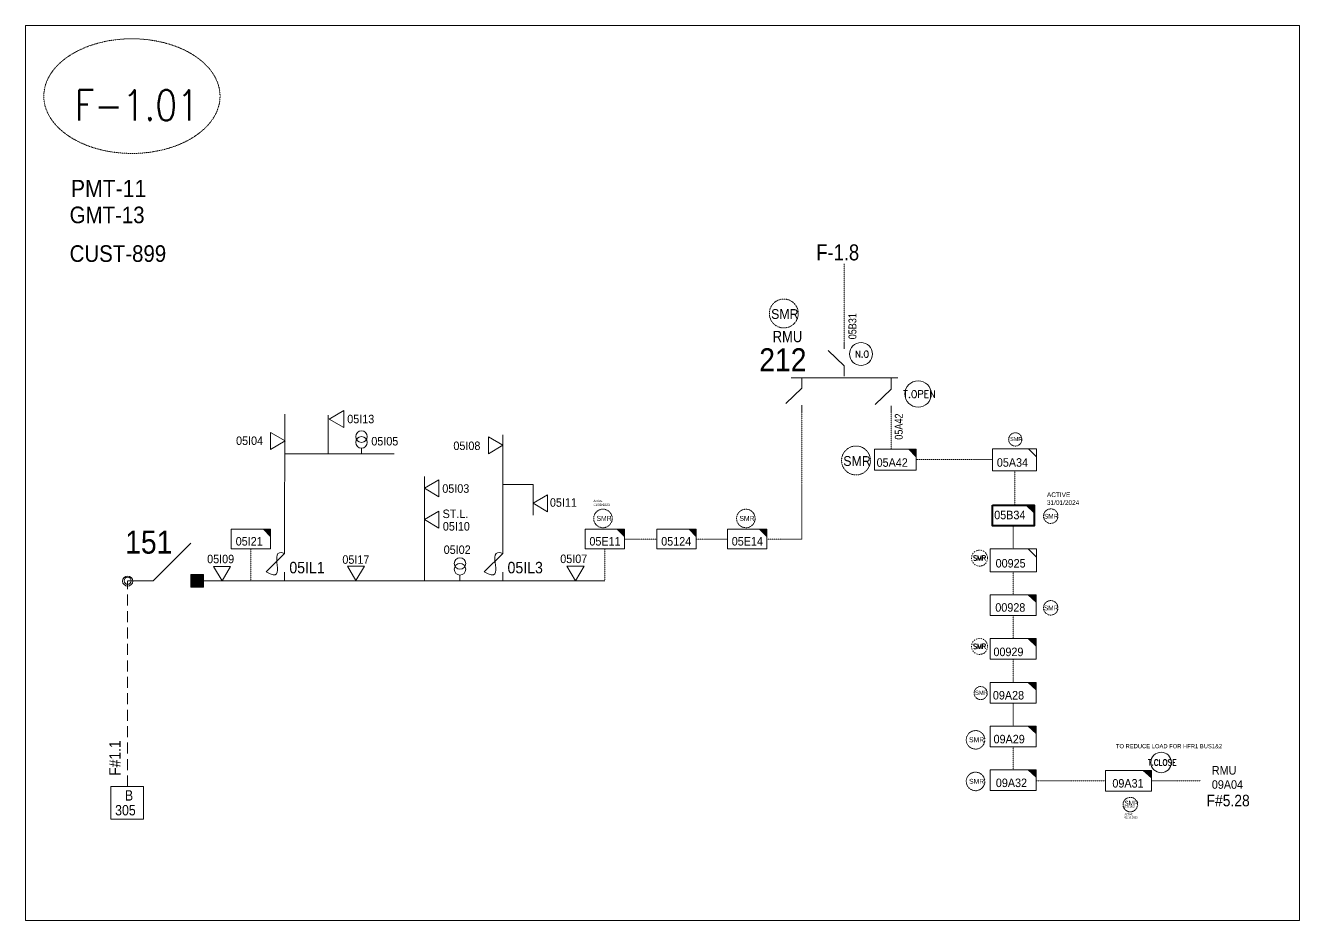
# Model space of a CAD drawing. Header units: metres. Extents: x 65984 to 144644, y -19036 to 23726.
# Drawn here: x 115206 to 116096, y 15244 to 15871 of the extents above; entities that cross this region are included whole.
import ezdxf
from ezdxf.enums import TextEntityAlignment as Align

# ---------------------------------------------------------------- set-up
doc = ezdxf.new("R2010")
doc.units = ezdxf.units.M
doc.header["$MEASUREMENT"] = 0
for name, pattern in [('DGN Style 3', [0.013877, 0, -0.013877]), ('DGN Style 4', [1.6, 0.8, -0.4, 0, -0.4]), ('HIDDEN2', [2381.25, 1587.5, -793.75])]:
    doc.linetypes.add(name, pattern=pattern)
doc.layers.get('0').update_dxf_attribs({"color": 95, "lineweight": 40})
for name, color, linetype, lineweight in [('ABS', 7, 'Continuous', 40), ('ABS NUMBER', 112, 'Continuous', 30), ('d_eos', 111, 'Continuous', 40), ('d_eos no', 121, 'Continuous', 40), ('d_fco', 5, 'Continuous', 40), ('d_fco text', 95, 'Continuous', 40), ('d_oh branch', 94, 'Continuous', 40), ('d_switch', 95, 'Continuous', 40), ('d_tf', 1, 'Continuous', 40), ('d_tf no', 6, 'Continuous', 40), ('d_tf_200', 1, 'Continuous', 40), ('d_ug cable', 95, 'Continuous', 40), ('FDR  1  05', 172, 'Continuous', 40), ('fedr no', 95, 'Continuous', 40), ('GRID STATION 01', 7, 'Continuous', 40), ('Level 37', 7, 'Continuous', 0), ('O H MAIN FEEDER', 4, 'Continuous', 100), ('SW N O', 114, 'Continuous', 30)]:
    doc.layers.add(name, color=color, linetype=linetype, lineweight=lineweight)
doc.styles.add('NASKHF', font='naskhf.shx', dxfattribs={"height": 8})
doc.styles.add('Style-Arial', font='arial.ttf')
doc.styles.add('Style-ENGINEERING', font='ENGINEERING.shx')
doc.styles.add('Style-msdefault', font='msdefault.shx')
doc.styles.add('Style-simplex', font='simplex.shx')
doc.styles.add('Style-STANDARD', font='STANDARD.shx')

# ---------------------------------------------------------------- blocks, each defined once
blk = doc.blocks.new('TFU_136')
at = {"layer": 'd_tf_200', "color": 31, "linetype": 'Continuous', "lineweight": 13}
blk.add_line((0, 10), (0, 0), dxfattribs=at)
at = {"layer": 'd_tf_200', "color": 31, "linetype": 'Continuous', "lineweight": 13, "extrusion": (0, 0, -1)}
for centre in [(0, 30), (0, 20)]:
    blk.add_circle(centre, 10, dxfattribs=at)
blk = doc.blocks.new('ABS2_1_1')
at = {"color": 0, "linetype": 'ByBlock', "lineweight": -2, "ltscale": 500}
for q in [(-29900, 43500), (0, 0)]:
    blk.add_line((0, 13600), q, dxfattribs=at)
at = {"color": 0, "linetype": 'ByBlock', "lineweight": -2, "ltscale": 500, "flags": 128}
for points in [[(5000, 43600), (-5000, 43600), (-5000, 53600), (5000, 53600)], [(3791, 49653), (3791, 49653), (3791, 49653)]]:
    blk.add_lwpolyline(points, close=True, dxfattribs=at)
at = {"color": 0, "linetype": 'ByBlock', "lineweight": -2, "ltscale": 500}
for points in [[(5000, 43600), (-5000, 43600), (5000, 53600), (-5000, 53600)], [(3791, 49653), (3791, 49653), (3791, 49653)]]:
    blk.add_solid(points, dxfattribs=at)
blk = doc.blocks.new('*U1012')
at = {"layer": 'd_fco', "color": 7, "linetype": 'Continuous', "lineweight": 13}
blk.add_line((-4.6, 4.21), (-10.13, 4.21), dxfattribs=at)
at = {"layer": 'd_fco', "color": 7, "linetype": 'Continuous', "lineweight": 13, "flags": 128}
blk.add_lwpolyline([(13.02, 4.21), (7.07, 4.21), (-4.4, -7.26)], dxfattribs=at)
at = {"layer": 'd_fco', "color": 7, "linetype": 'Continuous', "lineweight": 13}
blk.add_open_spline([(-4.4, -7.26), (-13, 7.69), (11.58, -7.67), (7.07, 4.21)], degree=3, dxfattribs=at)
blk = doc.blocks.new('TF_8')
at = {"color": 0, "linetype": 'ByBlock', "lineweight": -2}
blk.add_line((6.3, 4.95), (9.9, 1.35), dxfattribs=at)
blk.add_3dface([(-10.1, 4.95), (9.9, 4.95), (9.9, -5.05), (-10.1, -5.05)], dxfattribs=at)
blk = doc.blocks.new('exist.us-1000kva')
at = {"color": 0, "linetype": 'ByBlock', "lineweight": -2, "flags": 128}
blk.add_lwpolyline([(40, 12.9), (32.8, 20), (40, 20)], close=True, dxfattribs=at)
at = {"color": 0, "linetype": 'ByBlock', "lineweight": -2, "extrusion": (0, 0, -1)}
blk.add_solid([(-40, 12.9), (-32.8, 20), (-40, 20)], dxfattribs=at)
at = {"color": 0, "linetype": 'ByBlock', "lineweight": -2, "xscale": 2, "yscale": 2}
blk.add_blockref('TF_8', (20.2, 10.1), dxfattribs=at)
blk = doc.blocks.new('*U1462')
at = {"layer": 'SW N O', "color": 3, "lineweight": 13}
blk.add_circle((0, 0), 16.8, dxfattribs=at)
at = {"layer": 'SW N O', "color": 3, "lineweight": 13, "style": 'Style-STANDARD'}
blk.add_text('N.O', height=9.6, dxfattribs=at).set_placement((1.7, -0.2), align=Align.MIDDLE_CENTER)
blk = doc.blocks.new('TRA1_1142')
at = {"layer": 'd_tf', "color": 31, "linetype": 'Continuous', "lineweight": 13, "ltscale": 0.000416631, "flags": 128}
blk.add_lwpolyline([(10, -17), (0, 0), (-10, -17)], close=True, dxfattribs=at)
blk = doc.blocks.new('TRA1_1141')
at = {"layer": 'd_tf', "color": 31, "linetype": 'Continuous', "lineweight": 13, "ltscale": 0.000416631, "xscale": 1.000046566207833, "yscale": 1.000046566207833, "zscale": 1.000046566207833, "rotation": 180}
blk.add_blockref('TRA1_1142', (0, 0), dxfattribs=at)
blk = doc.blocks.new('*U1431')
at = {"layer": 'SW N O', "color": 1, "lineweight": 13}
blk.add_circle((0, 0), 16.8, dxfattribs=at)
at = {"layer": 'SW N O', "color": 1, "lineweight": 13, "style": 'Style-STANDARD'}
blk.add_text('T.CLOSE', height=9.6, dxfattribs=at).set_placement((1.7, -0.2), align=Align.MIDDLE_CENTER)
blk = doc.blocks.new('*U4125')
at = {"layer": 'SW N O', "color": 3, "lineweight": 13}
blk.add_circle((0, 0), 16.8, dxfattribs=at)
at = {"layer": 'SW N O', "color": 3, "lineweight": 13, "style": 'Style-STANDARD'}
blk.add_text('T.OPEN', height=9.6, dxfattribs=at).set_placement((1.7, -0.2), align=Align.MIDDLE_CENTER)

msp = doc.modelspace()

# ---------------------------------------------------------------- linework, layer by layer
at = {"layer": 'd_eos', "color": 2, "linetype": 'Continuous', "lineweight": 13, "ltscale": 0.906744}
msp.add_line((115777.94, 15644.47), (115777.94, 15648.49), dxfattribs=at)
at = {"layer": 'd_eos', "color": 2, "linetype": 'Continuous', "lineweight": 13, "ltscale": 1.007494}
for p, q in [((115777.94, 15632.54), (115766.89, 15643.27)), ((115777.94, 15625.2), (115777.94, 15632.54)), ((115815.61, 15624.13), (115740.98, 15624.13)), ((115748.39, 15624.13), (115748.39, 15616.79)), ((115810.78, 15623.55), (115810.78, 15616.21)), ((115748.39, 15616.79), (115737.34, 15606.06)), ((115810.78, 15616.21), (115799.73, 15605.48)), ((115748.39, 15605.04), (115748.39, 15600.59)), ((115810.78, 15604.46), (115810.78, 15600))]:
    msp.add_line(p, q, dxfattribs=at)
at = {"layer": 'd_oh branch', "color": 31, "linetype": 'Continuous', "lineweight": 13}
for p, q in [((115386.96, 15504), (115387, 15598.7)), ((115417.42, 15570.91), (115417.42, 15597.91)), ((115539.47, 15506.96), (115539.47, 15584.22)), ((115463.52, 15570.91), (115386.98, 15570.91)), ((115484.66, 15482.1), (115484.66, 15555.01))]:
    msp.add_line(p, q, dxfattribs=at)
at = {"layer": 'd_oh branch', "color": 31, "linetype": 'Continuous', "lineweight": 13, "flags": 128}
msp.add_lwpolyline([(115539.47, 15549.57), (115560.61, 15549.57), (115560.61, 15528.01)], dxfattribs=at)
at = {"layer": 'd_ug cable', "color": 98, "linetype": 'DGN Style 3', "lineweight": 13}
msp.add_line((115777.94, 15703.72), (115777.94, 15646.02), dxfattribs=at)
at = {"layer": 'd_ug cable', "color": 253, "linetype": 'DGN Style 3', "lineweight": 13}
for p, q in [((115896.24, 15520.59), (115896.24, 15504.48)), ((115896.24, 15488.38), (115896.24, 15472.27)), ((115896.24, 15457.78), (115896.24, 15441.67)), ((115896.24, 15427.18), (115896.24, 15411.07)), ((115896.24, 15396.58), (115896.24, 15380.47)), ((115896.24, 15365.98), (115896.24, 15349.87))]:
    msp.add_line(p, q, dxfattribs=at)
at = {"layer": 'd_ug cable', "color": 31, "linetype": 'DGN Style 3', "lineweight": 13}
for p, q in [((115363.43, 15504.38), (115363.43, 15482.1)), ((115610.65, 15504.38), (115610.65, 15482.1)), ((115647.1, 15511.25), (115624.39, 15511.25)), ((115696.4, 15511.25), (115674.6, 15511.25))]:
    msp.add_line(p, q, dxfattribs=at)
at = {"layer": 'd_ug cable', "color": 31, "linetype": 'DGN Style 3', "lineweight": 13, "flags": 128}
for points in [[(115723.89, 15504.38), (115723.89, 15511.25), (115748.39, 15511.25), (115748.39, 15600.59)], [(115810.78, 15600), (115810.78, 15574.55)], [(115828.39, 15559.6), (115828.39, 15566.87), (115881.83, 15566.87)], [(115897.34, 15535.12), (115897.34, 15559.11)], [(115912.35, 15342.22), (115960.75, 15342.22)], [(115993.04, 15342.22), (116027.35, 15342.22)]]:
    msp.add_lwpolyline(points, dxfattribs=at)
at = {"layer": 'd_ug cable', "color": 31, "linetype": 'HIDDEN2', "lineweight": 13, "ltscale": 0.004832}
msp.add_lwpolyline([(115277.23, 15338.21), (115277.23, 15482.15)], dxfattribs=at)
at = {"layer": 'd_ug cable', "color": 2, "linetype": 'DGN Style 3', "lineweight": 13}
for centre, radius in [((115735.85, 15669.08), 10.11), ((115897.65, 15581.01), 4.64), ((115786.31, 15566.26), 10.11), ((115609.44, 15525.7), 6.48), ((115709.32, 15525.7), 6.48), ((115922.42, 15527.33), 5.07), ((115922.42, 15463.18), 5.07), ((115873.44, 15403.57), 4.56), ((115869.85, 15370.86), 6.48), ((115869.85, 15341.76), 6.48), ((115978.01, 15325.57), 5.07)]:
    msp.add_circle(centre, radius, dxfattribs=at)
at = {"layer": 'd_ug cable', "color": 2, "linetype": 'DGN Style 4', "lineweight": 13}
for centre in [(115872.67, 15497.97), (115872.67, 15436.22)]:
    msp.add_circle(centre, 5.59, dxfattribs=at)
at = {"layer": 'fedr no', "color": 82, "linetype": 'DGN Style 3', "lineweight": 13, "true_color": 0x1dc70e}
msp.add_ellipse((115280.21, 15821.14), major_axis=(61.58, 0), ratio=0.651175, dxfattribs=at)
at = {"layer": 'GRID STATION 01', "color": 31, "lineweight": 13, "ltscale": 0.379284, "flags": 128}
msp.add_lwpolyline([(115288.32, 15315.36), (115265.46, 15315.36), (115265.46, 15338.21), (115288.32, 15338.21)], close=True, dxfattribs=at)
at = {"layer": 'O H MAIN FEEDER', "color": 31, "lineweight": 13, "ltscale": 0.786421}
for p, q in [((115293.59, 15482.1), (115277.3, 15482.1)), ((115610.65, 15482.1), (115329.38, 15482.1))]:
    msp.add_line(p, q, dxfattribs=at)
at = {"layer": 'O H MAIN FEEDER', "color": 140, "linetype": 'Continuous', "lineweight": 13, "flags": 128}
msp.add_lwpolyline([(115205.81, 15870.55), (116096.31, 15870.55), (116096.31, 15244.46), (115205.81, 15244.46)], close=True, dxfattribs=at)
at = {"layer": 'O H MAIN FEEDER', "color": 31, "lineweight": 13, "ltscale": 0.786421}
for centre, radius in [((115277.23, 15481.91), 3.55), ((115277.23, 15482.15), 2.49)]:
    msp.add_circle(centre, radius, dxfattribs=at)

# ---------------------------------------------------------------- block references
at = {"layer": 'ABS', "color": 7, "linetype": 'Continuous', "lineweight": 13, "ltscale": 1.309156, "xscale": 0.0008771356817909954, "yscale": 0.0008771356817909954, "zscale": 0.0005808672430756188, "rotation": 269.9999999999997}
msp.add_blockref('ABS2_1_1', (115283.2, 15482.1), dxfattribs=at)
at = {"layer": 'd_fco', "color": 7, "linetype": 'Continuous', "lineweight": 13, "extrusion": (0, 0, -1), "xscale": 1.127357, "yscale": 1.127357, "zscale": 1.127357, "rotation": 90.0355421371782}
for p in [(-115382.21, 15493.27), (-115534.71, 15493.27)]:
    msp.add_blockref('*U1012', p, dxfattribs=at)
at = {"layer": 'd_tf', "color": 31, "linetype": 'Continuous', "lineweight": 13, "ltscale": 0.000416631, "xscale": 0.5958887000000002, "yscale": 0.5958887000000002, "zscale": 0.5958887000000002}
for p, rotation in [((115418.13, 15595.25), 269.9999999999999), ((115387.27, 15579.97), 89.99999999999997), ((115560.61, 15536.36), 270), ((115343.21, 15482), 359.9999999999999), ((115590.26, 15482.12), 359.9999999999999)]:
    msp.add_blockref('TRA1_1141', p, dxfattribs=dict(at, rotation=rotation))
at = {"layer": 'd_tf', "color": 31, "linetype": 'Continuous', "lineweight": 13, "ltscale": 0.000416631, "extrusion": (0, 0, -1), "xscale": 0.5958887000000002, "yscale": 0.5958887000000002, "zscale": 0.5958887000000002}
for p, rotation in [((-115539.47, 15576.88), 270), ((-115484.67, 15546.83), 89.99999999999999), ((-115484.66, 15524.94), 89.99999999999999), ((-115436.81, 15482.31), 359.9999999999999)]:
    msp.add_blockref('TRA1_1141', p, dxfattribs=dict(at, rotation=rotation))
at = {"layer": 'd_tf no', "color": 2, "linetype": 'Continuous', "lineweight": 40, "xscale": 0.7266547999637478, "yscale": 0.7266547999637478, "zscale": 0.6873048980730748, "rotation": 359.9999999999999}
msp.add_blockref('exist.us-1000kva', (115881.71, 15520.59), dxfattribs=at)
at = {"layer": 'd_tf_200', "color": 31, "linetype": 'Continuous', "lineweight": 13, "extrusion": (0, 0, -1), "xscale": 0.4026275000000002, "yscale": 0.4026275000000002, "zscale": 0.4026275000000002, "rotation": 359.9999999999999}
msp.add_blockref('TFU_136', (-115440.69, 15570.88), dxfattribs=at)
at = {"layer": 'd_tf_200', "color": 31, "linetype": 'Continuous', "lineweight": 13, "xscale": 0.4026275000000002, "yscale": 0.4026275000000002, "zscale": 0.4026275000000002, "rotation": 359.9999999999999}
msp.add_blockref('TFU_136', (115509.52, 15482.11), dxfattribs=at)
at = {"layer": 'd_ug cable', "color": 2, "linetype": 'Continuous', "lineweight": 0, "xscale": 0.8052550000000004, "yscale": 0.7247295000000004, "zscale": 0.6873048980730748}
msp.add_blockref('exist.us-1000kva', (115960.59, 15334.9), dxfattribs=at)
at = {"layer": 'FDR  1  05', "color": 2, "linetype": 'Continuous', "lineweight": 13, "zscale": 0.6873048980730748, "rotation": 359.9999999999999}
for name, p, xscale, yscale in [('exist.us-1000kva', (115799.32, 15559.6), 0.7266547999637478, 0.7266547999637478), ('TF_8', (115897.28, 15566.84), 1.5299845, 1.5299845), ('exist.us-1000kva', (115596.9, 15504.38), 0.6873048980730748, 0.6873048980730748), ('exist.us-1000kva', (115696.4, 15504.38), 0.6873048980730748, 0.6873048980730748)]:
    msp.add_blockref(name, p, dxfattribs=dict(at, xscale=xscale, yscale=yscale))
at = {"layer": 'FDR  1  05', "color": 31, "linetype": 'Continuous', "lineweight": 13, "xscale": 0.6873048980730748, "yscale": 0.6873048980730748, "zscale": 0.6873048980730748, "rotation": 359.9999999999999}
for p in [(115349.68, 15504.38), (115647.1, 15504.38)]:
    msp.add_blockref('exist.us-1000kva', p, dxfattribs=at)
at = {"layer": 'FDR  1  05', "color": 2, "linetype": 'Continuous', "lineweight": 13, "zscale": 0.6873048980730748}
for name, p, xscale, yscale in [('TF_8', (115896.41, 15496.51), 1.610510000000001, 1.610510000000001), ('exist.us-1000kva', (115880.14, 15457.78), 0.8052550000000004, 0.7247295000000004), ('exist.us-1000kva', (115880.14, 15427.18), 0.8052550000000004, 0.7247295000000004), ('exist.us-1000kva', (115880.14, 15365.98), 0.8052550000000004, 0.7247295000000004), ('exist.us-1000kva', (115880.14, 15335.38), 0.8052550000000004, 0.7247295000000004)]:
    msp.add_blockref(name, p, dxfattribs=dict(at, xscale=xscale, yscale=yscale))
at = {"layer": 'FDR  1  05', "color": 31, "linetype": 'Continuous', "lineweight": 13, "xscale": 0.8052550000000004, "yscale": 0.7247295000000004, "zscale": 0.6873048980730748}
msp.add_blockref('exist.us-1000kva', (115880.14, 15396.58), dxfattribs=at)
at = {"layer": 'SW N O', "color": 3, "lineweight": 13}
for name, p, xscale, yscale, zscale in [('*U1462', (115789.82, 15640.73), 0.4752123217293718, 0.4752123217293718, 0.4752123217293718), ('*U4125', (115829.71, 15612.77), 0.5504064350417663, 0.5504064350417663, 0.5504064350417663)]:
    msp.add_blockref(name, p, dxfattribs=dict(at, xscale=xscale, yscale=yscale, zscale=zscale))
at = {"layer": 'SW N O', "color": 1, "lineweight": 13, "xscale": 0.4276910895564346, "yscale": 0.4276910895564346, "zscale": 0.4276910895564346}
msp.add_blockref('*U1431', (115999.58, 15355.03), dxfattribs=at)

# ---------------------------------------------------------------- texts
at = {"layer": 'ABS NUMBER', "color": 7, "lineweight": 13, "style": 'Style-Arial', "width": 0.88}
msp.add_text('151', height=16.105, dxfattribs=at).set_placement((115275.49, 15501.1))
at = {"layer": 'd_eos no', "color": 7, "linetype": 'Continuous', "lineweight": 13, "style": 'Style-Arial', "width": 0.88}
for s, height, p in [('PMT-11', 12.057, (115237.55, 15762.54)), ('GMT-13', 11.623, (115236.67, 15743.86)), ('CUST-899', 11.623, (115236.67, 15716.81))]:
    msp.add_text(s, height=height, dxfattribs=at).set_placement(p, align=Align.TOP_LEFT)
at = {"layer": 'd_eos no', "color": 2, "linetype": 'Continuous', "lineweight": 13, "style": 'Style-Arial', "width": 0.88}
msp.add_text('212', height=16.105, dxfattribs=at).set_placement((115718.68, 15644.76), align=Align.TOP_LEFT)
at = {"layer": 'd_fco text', "color": 7, "linetype": 'Continuous', "lineweight": 13, "style": 'Style-msdefault', "width": 0.916667}
for s, p in [('05IL1', (115390.24, 15495.37)), ('05IL3', (115542.75, 15495.37))]:
    msp.add_text(s, height=8.049, dxfattribs=at).set_placement(p, align=Align.TOP_LEFT)
at = {"layer": 'd_switch', "color": 2, "linetype": 'Continuous', "lineweight": 30, "ltscale": 1.684379, "style": 'Style-ENGINEERING', "width": 0.857143}
msp.add_text('F-1.8', height=11.195, dxfattribs=at).set_placement((115758.55, 15706.23))
at = {"layer": 'd_switch', "color": 111, "linetype": 'Continuous', "lineweight": 13, "style": 'Style-ENGINEERING', "width": 0.857143}
for s, p in [('05B31', (115781.06, 15651.02)), ('05A42', (115813.44, 15580.81))]:
    msp.add_text(s, height=5.524, rotation=90, dxfattribs=at).set_placement(p, align=Align.TOP_LEFT)
at = {"layer": 'd_tf no', "color": 1, "linetype": 'Continuous', "lineweight": 40, "style": 'Style-msdefault', "width": 0.945946}
for s, height, p in [('SMR', 6.826, (115726.97, 15672.13)), ('SMR', 6.826, (115777.43, 15569.31)), ('SMR', 3.465, (115604.92, 15527.5)), ('SMR', 3.465, (115704.8, 15527.5)), ('SMR', 3.281, (115917.71, 15528.9)), ('SMR', 3.281, (115917.71, 15464.75)), ('SMR', 2.953, (115869.48, 15405.27)), ('SMR', 3.465, (115865.33, 15372.65)), ('TO REDUCE LOAD FOR HFR1 BUS1&2', 2.9532, (115967.98, 15367.91)), ('SMR', 3.465, (115865.33, 15343.56)), ('SMR', 3.281, (115973.86, 15328.25))]:
    msp.add_text(s, height=height, dxfattribs=at).set_placement(p, align=Align.TOP_LEFT)
at = {"layer": 'd_tf no', "color": 31, "linetype": 'Continuous', "lineweight": 13, "style": 'Style-msdefault', "width": 0.945946}
for s, p in [('05I13', (115430.72, 15598.25)), ('05I04', (115353, 15583.06)), ('05I08', (115504.9, 15579.52)), ('05I03', (115497.15, 15549.63)), ('05I11', (115572.37, 15539.85)), ('05I10', (115497.53, 15523.19)), ('05I21', (115352.75, 15512.71)), ('05124', (115650.17, 15512.71)), ('05I02', (115498.13, 15506.84)), ('05I09', (115332.79, 15500.34)), ('05I17', (115427.31, 15499.95)), ('05I07', (115579.6, 15500.46)), ('09A28', (115881.99, 15405.03))]:
    msp.add_text(s, height=5.959, dxfattribs=at).set_placement(p, align=Align.TOP_LEFT)
msp.add_text('05I05', height=5.959, dxfattribs=at).set_placement((115447.53, 15576.78))
at = {"layer": 'd_tf no', "color": 2, "linetype": 'Continuous', "lineweight": 13, "style": 'Style-msdefault', "width": 0.945946}
for s, p in [('05A42', (115800.72, 15567.81)), ('05A34', (115884.75, 15567.85)), ('05E14', (115699.46, 15512.71)), ('00925', (115883.9, 15497.33)), ('00928', (115883.68, 15466.43)), ('00929', (115882.37, 15435.37)), ('09A29', (115882.47, 15374.37)), ('09A32', (115884.06, 15343.77))]:
    msp.add_text(s, height=5.959, dxfattribs=at).set_placement(p, align=Align.TOP_LEFT)
at = {"layer": 'd_tf no', "color": 7, "linetype": 'Continuous', "lineweight": 13, "style": 'Style-msdefault', "width": 0.945946}
msp.add_text('ST.L.', height=5.959, dxfattribs=at).set_placement((115497.37, 15531.95), align=Align.TOP_LEFT)
at = {"layer": 'd_tf no', "color": 131, "linetype": 'Continuous', "lineweight": 40, "style": 'Style-msdefault', "width": 0.945946}
msp.add_text('05B34', height=5.959, dxfattribs=at).set_placement((115882.93, 15531.12), align=Align.TOP_LEFT)
at = {"layer": 'd_tf no', "color": 121, "linetype": 'Continuous', "lineweight": 13, "style": 'Style-msdefault', "width": 0.945946}
msp.add_text('05E11', height=5.959, dxfattribs=at).set_placement((115599.97, 15512.71), align=Align.TOP_LEFT)
at = {"layer": 'd_tf no', "color": 1, "linetype": 'Continuous', "lineweight": 13, "ltscale": 0.9, "style": 'Style-simplex', "width": 0.909091}
for p in [(115872.67, 15497.98), (115872.67, 15436.22)]:
    msp.add_text('SMR', height=3.561, dxfattribs=at).set_placement(p, align=Align.MIDDLE_CENTER)
at = {"layer": 'd_tf no', "color": 1, "linetype": 'Continuous', "lineweight": 40, "insert": (115894.06, 15582.61), "char_height": 2.761, "attachment_point": 1, "style": 'NASKHF'}
msp.add_mtext('\\Fmsdefault;\\H1x;\\W0.945946;SMR^I', dxfattribs=at)
at = {"layer": 'd_tf no', "color": 131, "linetype": 'Continuous', "lineweight": 40, "insert": (115919.77, 15543.94), "char_height": 3.2849, "attachment_point": 1, "style": 'NASKHF'}
msp.add_mtext('\\Fmsdefault;\\H1x;\\W0.945946;ACTIVE\\P31/01/2024', dxfattribs=at)
at = {"layer": 'd_tf no', "color": 121, "linetype": 'Continuous', "lineweight": 40, "attachment_point": 1, "style": 'NASKHF'}
for s, insert, char_height in [('\\Fmsdefault;\\H1x;\\W0.945946;Active\\P11/09/2023', (115602.75, 15538.85), 1.6698), ('\\Fmsdefault;\\H1x;\\W0.945946;18.09.2023', (115973.57, 15324.75), 1.0702)]:
    msp.add_mtext(s, dxfattribs=dict(at, insert=insert, char_height=char_height))
at = {"layer": 'd_tf no', "color": 7, "linetype": 'Continuous', "lineweight": 40, "insert": (116035.03, 15352.53), "char_height": 5.9589, "attachment_point": 1, "style": 'NASKHF'}
msp.add_mtext('\\Fmsdefault;\\H1x;\\W0.945946;RMU\\P09A04', dxfattribs=at)
at = {"layer": 'd_tf no', "color": 121, "linetype": 'Continuous', "lineweight": 40, "insert": (115974.03, 15319.4), "char_height": 1.2792, "width": 71.169, "attachment_point": 1, "style": 'NASKHF'}
msp.add_mtext('\\fCalibri|b0|i0|c178178|p39;ACTIVE \\P02.10.2023\\P', dxfattribs=at)
at = {"layer": 'd_ug cable', "color": 121, "linetype": 'Continuous', "lineweight": 0, "style": 'Style-msdefault', "width": 0.945946}
msp.add_text('09A31', height=5.959, dxfattribs=at).set_placement((115965.51, 15343.42), align=Align.TOP_LEFT)
at = {"layer": 'fedr no', "color": 6, "linetype": 'Continuous', "lineweight": 13, "style": 'Style-STANDARD', "width": 0.909091}
msp.add_text('F-1.01', height=21.434, dxfattribs=at).set_placement((115283.67, 15814.78), align=Align.MIDDLE_CENTER)
at = {"layer": 'GRID STATION 01', "color": 31, "linetype": 'Continuous', "lineweight": 13, "style": 'Style-msdefault', "width": 0.9}
msp.add_text('F#1.1', height=8.053, rotation=90, dxfattribs=at).set_placement((115264.32, 15345.73), align=Align.TOP_LEFT)
at = {"layer": 'GRID STATION 01', "color": 31, "linetype": 'Continuous', "lineweight": 13, "style": 'Style-msdefault', "width": 0.888889}
for s, height, p in [('B', 7.25, (115275.33, 15335.59)), ('305', 7.247, (115268.48, 15325.26))]:
    msp.add_text(s, height=height, dxfattribs=at).set_placement(p, align=Align.TOP_LEFT)
at = {"layer": 'GRID STATION 01', "color": 55, "linetype": 'Continuous', "lineweight": 13, "style": 'Style-msdefault', "width": 0.9}
msp.add_text('F#5.28', height=8.053, dxfattribs=at).set_placement((116031.33, 15332.43), align=Align.TOP_LEFT)
at = {"layer": 'Level 37', "color": 2, "linetype": 'Continuous', "lineweight": 13, "style": 'Style-msdefault', "width": 0.86}
msp.add_text('RMU', height=7.891, rotation=0.00037, dxfattribs=at).set_placement((115748.75, 15656.89), align=Align.TOP_RIGHT)

doc.saveas('drawing.dxf')
